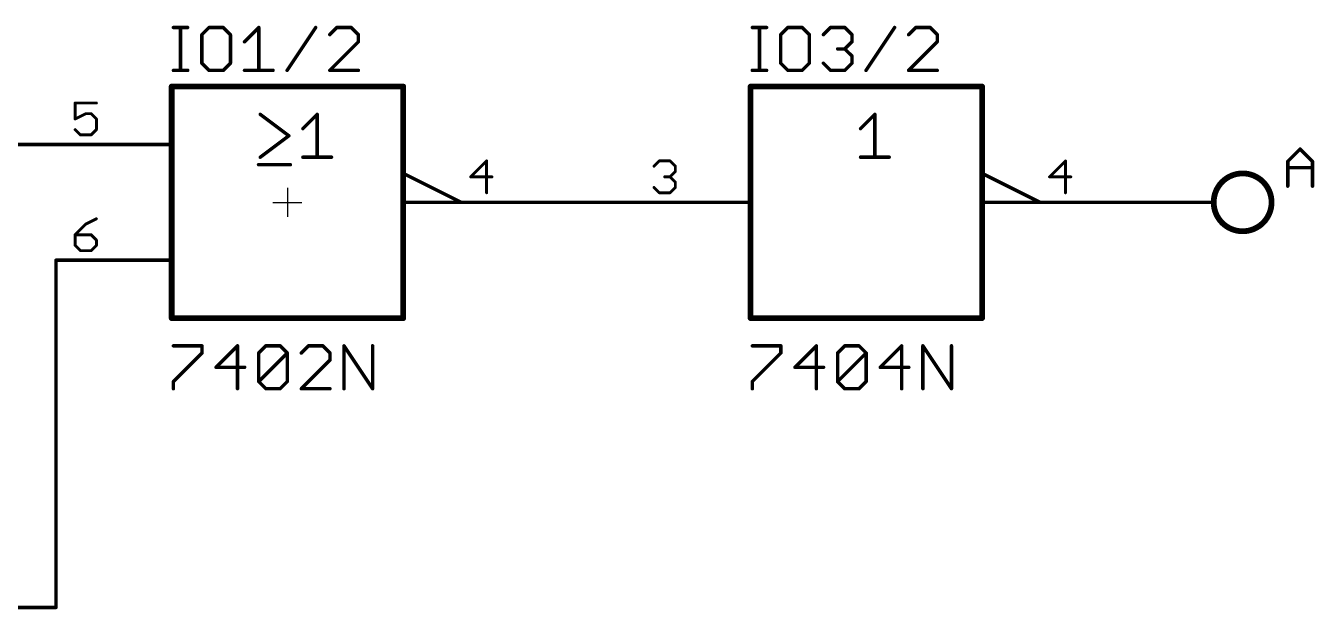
# Model space of a CAD drawing. Extents: x -34 to 81, y -13 to 101.
# Drawn here: x 24.1 to 80.6, y 60.9 to 86.5 of the extents above; entities that cross this region are included whole.
import ezdxf

# ---------------------------------------------------------------- set-up
doc = ezdxf.new("R2010")
doc.units = 0
for name, color, linetype in [('91', 94, 'CONTINUOUS'), ('94', 14, 'CONTINUOUS'), ('95', 250, 'CONTINUOUS'), ('96', 250, 'CONTINUOUS')]:
    doc.layers.add(name, color=color, linetype=linetype)

msp = doc.modelspace()

# ---------------------------------------------------------------- linework, layer by layer
at = {"layer": '91', "const_width": 0.1524}
for points in [[(17.78, 81.28), (25.4, 81.28)], [(45.72, 78.74), (50.8, 78.74)], [(73.66, 78.74), (71.12, 78.74)], [(25.4, 60.96), (25.4, 76.2)], [(22.86, 60.96), (25.4, 60.96)]]:
    msp.add_lwpolyline(points, dxfattribs=at)
at = {"layer": '91', "const_width": 0.0762}
for points in [[(25.4, 81.2419, 1), (25.4, 81.3181)], [(45.72, 78.7781, 1), (45.72, 78.7019)], [(50.8, 78.7019, 1), (50.8, 78.7781)], [(71.12, 78.7781, 1), (71.12, 78.7019)], [(73.66, 78.7019, 1), (73.66, 78.7781)], [(25.4381, 76.2, 1), (25.3619, 76.2)], [(25.3619, 60.96, 1), (25.4381, 60.96)], [(25.4, 60.9219, 1), (25.4, 60.9981)]]:
    msp.add_lwpolyline(points, format="xyb", dxfattribs=at)
at = {"layer": '94'}
for p, q in [((35.56, 79.375), (35.56, 78.105)), ((34.925, 78.74), (36.195, 78.74))]:
    msp.add_line(p, q, dxfattribs=at)
for points, const_width in [([(40.64, 83.82), (30.48, 83.82)], 0.254), ([(30.48, 81.28), (30.48, 83.82)], 0.254), ([(40.64, 83.82), (40.64, 80.01)], 0.254), ([(66.04, 83.82), (55.88, 83.82)], 0.254), ([(55.88, 78.74), (55.88, 83.82)], 0.254), ([(66.04, 83.82), (66.04, 80.01)], 0.254), ([(34.3662, 82.6024), (35.6203, 81.6618)], 0.1524), ([(36.2372, 81.9753), (36.8643, 82.6024)], 0.1524), ([(36.8643, 82.6024), (36.8643, 80.7212)], 0.1524), ([(60.706, 81.9753), (61.3331, 82.6024)], 0.1524), ([(61.3331, 82.6024), (61.3331, 80.7212)], 0.1524), ([(35.6203, 81.6618), (34.3662, 80.7212)], 0.1524), ([(25.4, 81.28), (27.94, 81.28)], 0.1524), ([(27.94, 81.28), (30.48, 81.28)], 0.1524), ([(30.48, 76.2), (30.48, 81.28)], 0.254), ([(34.29, 80.391), (35.687, 80.391)], 0.1524), ([(36.2372, 80.7212), (37.4914, 80.7212)], 0.1524), ([(60.706, 80.7212), (61.9601, 80.7212)], 0.1524), ([(40.64, 80.01), (40.64, 78.74)], 0.254), ([(43.18, 78.74), (40.64, 80.01)], 0.1524), ([(66.04, 80.01), (66.04, 78.74)], 0.254), ([(68.58, 78.74), (66.04, 80.01)], 0.1524), ([(40.64, 78.74), (40.64, 73.66)], 0.254), ([(40.64, 78.74), (43.18, 78.74)], 0.1524), ([(45.72, 78.74), (43.18, 78.74)], 0.1524), ([(50.8, 78.74), (53.34, 78.74)], 0.1524), ([(53.34, 78.74), (55.88, 78.74)], 0.1524), ([(55.88, 73.66), (55.88, 78.74)], 0.254), ([(66.04, 78.74), (66.04, 73.66)], 0.254), ([(66.04, 78.74), (68.58, 78.74)], 0.1524), ([(71.12, 78.74), (68.58, 78.74)], 0.1524), ([(73.66, 78.74), (76.2, 78.74)], 0.1524), ([(30.48, 73.66), (30.48, 76.2)], 0.254), ([(25.4, 76.2), (27.94, 76.2)], 0.1524), ([(27.94, 76.2), (30.48, 76.2)], 0.1524), ([(30.48, 73.66), (40.64, 73.66)], 0.254), ([(55.88, 73.66), (66.04, 73.66)], 0.254)]:
    msp.add_lwpolyline(points, dxfattribs=dict(at, const_width=const_width))
for points, const_width in [([(30.48, 83.8835, 1), (30.48, 83.7565)], 0.127), ([(30.5435, 83.82, 1), (30.4165, 83.82)], 0.127), ([(40.7035, 83.82, 1), (40.5765, 83.82)], 0.127), ([(40.64, 83.7565, 1), (40.64, 83.8835)], 0.127), ([(55.88, 83.8835, 1), (55.88, 83.7565)], 0.127), ([(55.9435, 83.82, 1), (55.8165, 83.82)], 0.127), ([(66.1035, 83.82, 1), (65.9765, 83.82)], 0.127), ([(66.04, 83.7565, 1), (66.04, 83.8835)], 0.127), ([(34.3891, 82.6329, 1), (34.3433, 82.5719)], 0.0762), ([(36.9024, 82.6024, 1), (36.8262, 82.6024)], 0.0762), ([(36.8912, 82.5755, 1), (36.8374, 82.6293)], 0.0762), ([(61.3712, 82.6024, 1), (61.295, 82.6024)], 0.0762), ([(61.36, 82.5755, 1), (61.3061, 82.6293)], 0.0762), ([(36.2103, 82.0023, 1), (36.2642, 81.9484)], 0.0762), ([(60.6791, 82.0023, 1), (60.7329, 81.9484)], 0.0762), ([(35.6432, 81.6313, 1), (35.5975, 81.6923)], 0.0762), ([(35.5975, 81.6313, 1), (35.6432, 81.6923)], 0.0762), ([(25.4, 81.3181, 1), (25.4, 81.2419)], 0.0762), ([(27.94, 81.3181, 1), (27.94, 81.2419)], 0.0762), ([(27.94, 81.2419, 1), (27.94, 81.3181)], 0.0762), ([(30.5435, 81.28, 1), (30.4165, 81.28)], 0.127), ([(30.4165, 81.28, 1), (30.5435, 81.28)], 0.127), ([(30.48, 81.2419, 1), (30.48, 81.3181)], 0.0762), ([(34.29, 80.4291, 1), (34.29, 80.3529)], 0.0762), ([(34.3433, 80.7517, 1), (34.3891, 80.6907)], 0.0762), ([(35.687, 80.3529, 1), (35.687, 80.4291)], 0.0762), ([(36.2372, 80.7593, 1), (36.2372, 80.6831)], 0.0762), ([(36.8262, 80.7212, 1), (36.9024, 80.7212)], 0.0762), ([(37.4914, 80.6831, 1), (37.4914, 80.7593)], 0.0762), ([(60.706, 80.7593, 1), (60.706, 80.6831)], 0.0762), ([(61.295, 80.7212, 1), (61.3712, 80.7212)], 0.0762), ([(61.9601, 80.6831, 1), (61.9601, 80.7593)], 0.0762), ([(40.7035, 80.01, 1), (40.5765, 80.01)], 0.127), ([(40.5765, 80.01, 1), (40.7035, 80.01)], 0.127), ([(40.657, 80.0441, 1), (40.623, 79.9759)], 0.0762), ([(66.1035, 80.01, 1), (65.9765, 80.01)], 0.127), ([(65.9765, 80.01, 1), (66.1035, 80.01)], 0.127), ([(66.057, 80.0441, 1), (66.023, 79.9759)], 0.0762), ([(77.47, 77.47, 1), (77.47, 80.01, 1), (77.47, 77.47)], 0.254), ([(40.7035, 78.74, 1), (40.5765, 78.74)], 0.127), ([(40.5765, 78.74, 1), (40.7035, 78.74)], 0.127), ([(40.64, 78.7781, 1), (40.64, 78.7019)], 0.0762), ([(43.18, 78.7781, 1), (43.18, 78.7019)], 0.0762), ([(43.163, 78.7059, 1), (43.197, 78.7741)], 0.0762), ([(43.18, 78.7019, 1), (43.18, 78.7781)], 0.0762), ([(45.72, 78.7019, 1), (45.72, 78.7781)], 0.0762), ([(50.8, 78.7781, 1), (50.8, 78.7019)], 0.0762), ([(53.34, 78.7781, 1), (53.34, 78.7019)], 0.0762), ([(53.34, 78.7019, 1), (53.34, 78.7781)], 0.0762), ([(55.9435, 78.74, 1), (55.8165, 78.74)], 0.127), ([(55.8165, 78.74, 1), (55.9435, 78.74)], 0.127), ([(55.88, 78.7019, 1), (55.88, 78.7781)], 0.0762), ([(66.1035, 78.74, 1), (65.9765, 78.74)], 0.127), ([(65.9765, 78.74, 1), (66.1035, 78.74)], 0.127), ([(66.04, 78.7781, 1), (66.04, 78.7019)], 0.0762), ([(68.58, 78.7781, 1), (68.58, 78.7019)], 0.0762), ([(68.563, 78.7059, 1), (68.597, 78.7741)], 0.0762), ([(68.58, 78.7019, 1), (68.58, 78.7781)], 0.0762), ([(71.12, 78.7019, 1), (71.12, 78.7781)], 0.0762), ([(73.66, 78.7781, 1), (73.66, 78.7019)], 0.0762), ([(76.2, 78.7019, 1), (76.2, 78.7781)], 0.0762), ([(30.5435, 76.2, 1), (30.4165, 76.2)], 0.127), ([(25.4, 76.2381, 1), (25.4, 76.1619)], 0.0762), ([(27.94, 76.2381, 1), (27.94, 76.1619)], 0.0762), ([(27.94, 76.1619, 1), (27.94, 76.2381)], 0.0762), ([(30.4165, 76.2, 1), (30.5435, 76.2)], 0.127), ([(30.48, 76.1619, 1), (30.48, 76.2381)], 0.0762), ([(30.48, 73.7235, 1), (30.48, 73.5965)], 0.127), ([(30.4165, 73.66, 1), (30.5435, 73.66)], 0.127), ([(40.5765, 73.66, 1), (40.7035, 73.66)], 0.127), ([(40.64, 73.5965, 1), (40.64, 73.7235)], 0.127), ([(55.88, 73.7235, 1), (55.88, 73.5965)], 0.127), ([(55.8165, 73.66, 1), (55.9435, 73.66)], 0.127), ([(65.9765, 73.66, 1), (66.1035, 73.66)], 0.127), ([(66.04, 73.5965, 1), (66.04, 73.7235)], 0.127)]:
    msp.add_lwpolyline(points, format="xyb", dxfattribs=dict(at, const_width=const_width))
at = {"layer": '95'}
for points, const_width in [([(30.5562, 86.4124), (31.1833, 86.4124)], 0.1524), ([(30.8697, 84.5312), (30.8697, 86.4124)], 0.1524), ([(32.1171, 86.4124), (31.8036, 86.0989)], 0.1524), ([(31.8036, 86.0989), (31.8036, 84.8447)], 0.1524), ([(32.7442, 86.4124), (32.1171, 86.4124)], 0.1524), ([(33.0577, 86.0989), (32.7442, 86.4124)], 0.1524), ([(33.0577, 84.8447), (33.0577, 86.0989)], 0.1524), ([(33.6746, 85.7853), (34.3017, 86.4124)], 0.1524), ([(34.3017, 86.4124), (34.3017, 84.5312)], 0.1524), ([(35.5456, 84.5312), (36.7998, 86.4124)], 0.1524), ([(37.7302, 86.4124), (37.4167, 86.0989)], 0.1524), ([(38.3573, 86.4124), (37.7302, 86.4124)], 0.1524), ([(38.6708, 86.0989), (38.3573, 86.4124)], 0.1524), ([(38.6708, 85.7853), (38.6708, 86.0989)], 0.1524), ([(55.9562, 86.4124), (56.5833, 86.4124)], 0.1524), ([(56.2697, 84.5312), (56.2697, 86.4124)], 0.1524), ([(57.5171, 86.4124), (57.2036, 86.0989)], 0.1524), ([(57.2036, 86.0989), (57.2036, 84.8447)], 0.1524), ([(58.1442, 86.4124), (57.5171, 86.4124)], 0.1524), ([(58.4577, 86.0989), (58.1442, 86.4124)], 0.1524), ([(58.4577, 84.8447), (58.4577, 86.0989)], 0.1524), ([(59.0746, 86.0989), (59.3881, 86.4124)], 0.1524), ([(59.3881, 86.4124), (60.0152, 86.4124)], 0.1524), ([(60.0152, 86.4124), (60.3287, 86.0989)], 0.1524), ([(60.3287, 86.0989), (60.3287, 85.7853)], 0.1524), ([(60.9456, 84.5312), (62.1998, 86.4124)], 0.1524), ([(63.1302, 86.4124), (62.8167, 86.0989)], 0.1524), ([(63.7573, 86.4124), (63.1302, 86.4124)], 0.1524), ([(64.0708, 86.0989), (63.7573, 86.4124)], 0.1524), ([(64.0708, 85.7853), (64.0708, 86.0989)], 0.1524), ([(37.4167, 84.5312), (38.6708, 85.7853)], 0.1524), ([(60.0152, 85.4718), (59.7017, 85.4718)], 0.1524), ([(60.3287, 85.7853), (60.0152, 85.4718)], 0.1524), ([(60.0152, 85.4718), (60.3287, 85.1583)], 0.1524), ([(62.8167, 84.5312), (64.0708, 85.7853)], 0.1524), ([(31.8036, 84.8447), (32.1171, 84.5312)], 0.1524), ([(32.7442, 84.5312), (33.0577, 84.8447)], 0.1524), ([(57.2036, 84.8447), (57.5171, 84.5312)], 0.1524), ([(58.1442, 84.5312), (58.4577, 84.8447)], 0.1524), ([(59.3881, 84.5312), (59.0746, 84.8447)], 0.1524), ([(60.3287, 84.8447), (60.0152, 84.5312)], 0.1524), ([(60.3287, 85.1583), (60.3287, 84.8447)], 0.1524), ([(30.5562, 84.5312), (31.1833, 84.5312)], 0.1524), ([(32.1171, 84.5312), (32.7442, 84.5312)], 0.1524), ([(33.6746, 84.5312), (34.9287, 84.5312)], 0.1524), ([(38.6708, 84.5312), (37.4167, 84.5312)], 0.1524), ([(55.9562, 84.5312), (56.5833, 84.5312)], 0.1524), ([(57.5171, 84.5312), (58.1442, 84.5312)], 0.1524), ([(60.0152, 84.5312), (59.3881, 84.5312)], 0.1524), ([(64.0708, 84.5312), (62.8167, 84.5312)], 0.1524), ([(27.1768, 83.0973), (26.2446, 83.0973)], 0.127), ([(26.2446, 83.0973), (26.2446, 82.3982)], 0.127), ([(26.2446, 82.3982), (26.7107, 82.6312)], 0.127), ([(26.7107, 82.6312), (26.9437, 82.6312)], 0.127), ([(26.9437, 82.6312), (27.1768, 82.3982)], 0.127), ([(26.4777, 81.6991), (26.2446, 81.9321)], 0.127), ([(27.1768, 81.9321), (26.9437, 81.6991)], 0.127), ([(27.1768, 82.3982), (27.1768, 81.9321)], 0.127), ([(26.9437, 81.6991), (26.4777, 81.6991)], 0.127), ([(44.2982, 80.5573), (43.5991, 79.8582)], 0.127), ([(44.2982, 79.1591), (44.2982, 80.5573)], 0.127), ([(51.6446, 80.3243), (51.8777, 80.5573)], 0.127), ([(51.8777, 80.5573), (52.3437, 80.5573)], 0.127), ([(52.3437, 80.5573), (52.5768, 80.3243)], 0.127), ([(52.5768, 80.3243), (52.5768, 80.0912)], 0.127), ([(69.6982, 80.5573), (68.9991, 79.8582)], 0.127), ([(69.6982, 79.1591), (69.6982, 80.5573)], 0.127), ([(43.5991, 79.8582), (44.5312, 79.8582)], 0.127), ([(52.3437, 79.8582), (52.1107, 79.8582)], 0.127), ([(52.5768, 80.0912), (52.3437, 79.8582)], 0.127), ([(52.3437, 79.8582), (52.5768, 79.6252)], 0.127), ([(68.9991, 79.8582), (69.9312, 79.8582)], 0.127), ([(51.8777, 79.1591), (51.6446, 79.3921)], 0.127), ([(52.3437, 79.1591), (51.8777, 79.1591)], 0.127), ([(52.5768, 79.3921), (52.3437, 79.1591)], 0.127), ([(52.5768, 79.6252), (52.5768, 79.3921)], 0.127), ([(27.1768, 78.0173), (26.7107, 77.7843)], 0.127), ([(26.7107, 77.7843), (26.2446, 77.3182)], 0.127), ([(26.2446, 77.3182), (26.2446, 76.8521)], 0.127), ([(26.9437, 77.3182), (26.2446, 77.3182)], 0.127), ([(26.2446, 76.8521), (26.4777, 76.6191)], 0.127), ([(27.1768, 77.0852), (26.9437, 77.3182)], 0.127), ([(26.9437, 76.6191), (27.1768, 76.8521)], 0.127), ([(27.1768, 76.8521), (27.1768, 77.0852)], 0.127), ([(26.4777, 76.6191), (26.9437, 76.6191)], 0.127)]:
    msp.add_lwpolyline(points, dxfattribs=dict(at, const_width=const_width))
for points, const_width in [([(30.5562, 86.4505, 1), (30.5562, 86.3743)], 0.0762), ([(30.9078, 86.4124, 1), (30.8316, 86.4124)], 0.0762), ([(31.1833, 86.3743, 1), (31.1833, 86.4505)], 0.0762), ([(31.7766, 86.1258, 1), (31.8305, 86.0719)], 0.0762), ([(31.8417, 86.0989, 1), (31.7655, 86.0989)], 0.0762), ([(32.1171, 86.4505, 1), (32.1171, 86.3743)], 0.0762), ([(32.144, 86.3855, 1), (32.0902, 86.4393)], 0.0762), ([(32.7711, 86.4393, 1), (32.7172, 86.3855)], 0.0762), ([(32.7442, 86.3743, 1), (32.7442, 86.4505)], 0.0762), ([(33.0958, 86.0989, 1), (33.0196, 86.0989)], 0.0762), ([(33.0308, 86.0719, 1), (33.0846, 86.1258)], 0.0762), ([(34.3398, 86.4124, 1), (34.2636, 86.4124)], 0.0762), ([(34.3286, 86.3855, 1), (34.2747, 86.4393)], 0.0762), ([(36.8315, 86.3913, 1), (36.7681, 86.4335)], 0.0762), ([(37.3897, 86.1258, 1), (37.4436, 86.0719)], 0.0762), ([(37.7302, 86.4505, 1), (37.7302, 86.3743)], 0.0762), ([(37.7571, 86.3855, 1), (37.7033, 86.4393)], 0.0762), ([(38.3842, 86.4393, 1), (38.3303, 86.3855)], 0.0762), ([(38.3573, 86.3743, 1), (38.3573, 86.4505)], 0.0762), ([(38.7089, 86.0989, 1), (38.6327, 86.0989)], 0.0762), ([(38.6439, 86.0719, 1), (38.6978, 86.1258)], 0.0762), ([(55.9562, 86.4505, 1), (55.9562, 86.3743)], 0.0762), ([(56.3078, 86.4124, 1), (56.2316, 86.4124)], 0.0762), ([(56.5833, 86.3743, 1), (56.5833, 86.4505)], 0.0762), ([(57.1766, 86.1258, 1), (57.2305, 86.0719)], 0.0762), ([(57.2417, 86.0989, 1), (57.1655, 86.0989)], 0.0762), ([(57.5171, 86.4505, 1), (57.5171, 86.3743)], 0.0762), ([(57.544, 86.3855, 1), (57.4902, 86.4393)], 0.0762), ([(58.1711, 86.4393, 1), (58.1172, 86.3855)], 0.0762), ([(58.1442, 86.3743, 1), (58.1442, 86.4505)], 0.0762), ([(58.4958, 86.0989, 1), (58.4196, 86.0989)], 0.0762), ([(58.4308, 86.0719, 1), (58.4846, 86.1258)], 0.0762), ([(59.0477, 86.1258, 1), (59.1015, 86.0719)], 0.0762), ([(59.3881, 86.4505, 1), (59.3881, 86.3743)], 0.0762), ([(59.4151, 86.3855, 1), (59.3612, 86.4393)], 0.0762), ([(60.0421, 86.4393, 1), (59.9883, 86.3855)], 0.0762), ([(60.0152, 86.3743, 1), (60.0152, 86.4505)], 0.0762), ([(60.3668, 86.0989, 1), (60.2906, 86.0989)], 0.0762), ([(60.3018, 86.0719, 1), (60.3557, 86.1258)], 0.0762), ([(62.2315, 86.3913, 1), (62.1681, 86.4335)], 0.0762), ([(62.7897, 86.1258, 1), (62.8436, 86.0719)], 0.0762), ([(63.1302, 86.4505, 1), (63.1302, 86.3743)], 0.0762), ([(63.1571, 86.3855, 1), (63.1033, 86.4393)], 0.0762), ([(63.7842, 86.4393, 1), (63.7303, 86.3855)], 0.0762), ([(63.7573, 86.3743, 1), (63.7573, 86.4505)], 0.0762), ([(64.1089, 86.0989, 1), (64.0327, 86.0989)], 0.0762), ([(64.0439, 86.0719, 1), (64.0978, 86.1258)], 0.0762), ([(33.6477, 85.8123, 1), (33.7015, 85.7584)], 0.0762), ([(38.6327, 85.7853, 1), (38.7089, 85.7853)], 0.0762), ([(38.6978, 85.7584, 1), (38.6439, 85.8123)], 0.0762), ([(59.7017, 85.5099, 1), (59.7017, 85.4337)], 0.0762), ([(60.0421, 85.4987, 1), (59.9883, 85.4449)], 0.0762), ([(59.9883, 85.4987, 1), (60.0421, 85.4449)], 0.0762), ([(60.0152, 85.4337, 1), (60.0152, 85.5099)], 0.0762), ([(60.2906, 85.7853, 1), (60.3668, 85.7853)], 0.0762), ([(60.3557, 85.7584, 1), (60.3018, 85.8123)], 0.0762), ([(64.0327, 85.7853, 1), (64.1089, 85.7853)], 0.0762), ([(64.0978, 85.7584, 1), (64.0439, 85.8123)], 0.0762), ([(31.8305, 84.8717, 1), (31.7766, 84.8178)], 0.0762), ([(31.7655, 84.8447, 1), (31.8417, 84.8447)], 0.0762), ([(33.0196, 84.8447, 1), (33.0958, 84.8447)], 0.0762), ([(33.0846, 84.8178, 1), (33.0308, 84.8717)], 0.0762), ([(57.2305, 84.8717, 1), (57.1766, 84.8178)], 0.0762), ([(57.1655, 84.8447, 1), (57.2417, 84.8447)], 0.0762), ([(58.4196, 84.8447, 1), (58.4958, 84.8447)], 0.0762), ([(58.4846, 84.8178, 1), (58.4308, 84.8717)], 0.0762), ([(59.1015, 84.8717, 1), (59.0477, 84.8178)], 0.0762), ([(60.3668, 85.1583, 1), (60.2906, 85.1583)], 0.0762), ([(60.2906, 84.8447, 1), (60.3668, 84.8447)], 0.0762), ([(60.3018, 85.1313, 1), (60.3557, 85.1852)], 0.0762), ([(60.3557, 84.8178, 1), (60.3018, 84.8717)], 0.0762), ([(30.5562, 84.5693, 1), (30.5562, 84.4931)], 0.0762), ([(30.8316, 84.5312, 1), (30.9078, 84.5312)], 0.0762), ([(31.1833, 84.4931, 1), (31.1833, 84.5693)], 0.0762), ([(32.1171, 84.5693, 1), (32.1171, 84.4931)], 0.0762), ([(32.0902, 84.5043, 1), (32.144, 84.5581)], 0.0762), ([(32.7172, 84.5581, 1), (32.7711, 84.5043)], 0.0762), ([(32.7442, 84.4931, 1), (32.7442, 84.5693)], 0.0762), ([(33.6746, 84.5693, 1), (33.6746, 84.4931)], 0.0762), ([(34.2636, 84.5312, 1), (34.3398, 84.5312)], 0.0762), ([(34.9287, 84.4931, 1), (34.9287, 84.5693)], 0.0762), ([(35.5139, 84.5523, 1), (35.5773, 84.5101)], 0.0762), ([(37.4167, 84.5693, 1), (37.4167, 84.4931)], 0.0762), ([(37.3897, 84.5581, 1), (37.4436, 84.5043)], 0.0762), ([(38.6708, 84.4931, 1), (38.6708, 84.5693)], 0.0762), ([(55.9562, 84.5693, 1), (55.9562, 84.4931)], 0.0762), ([(56.2316, 84.5312, 1), (56.3078, 84.5312)], 0.0762), ([(56.5833, 84.4931, 1), (56.5833, 84.5693)], 0.0762), ([(57.5171, 84.5693, 1), (57.5171, 84.4931)], 0.0762), ([(57.4902, 84.5043, 1), (57.544, 84.5581)], 0.0762), ([(58.1172, 84.5581, 1), (58.1711, 84.5043)], 0.0762), ([(58.1442, 84.4931, 1), (58.1442, 84.5693)], 0.0762), ([(59.3881, 84.5693, 1), (59.3881, 84.4931)], 0.0762), ([(59.3612, 84.5043, 1), (59.4151, 84.5581)], 0.0762), ([(59.9883, 84.5581, 1), (60.0421, 84.5043)], 0.0762), ([(60.0152, 84.4931, 1), (60.0152, 84.5693)], 0.0762), ([(60.9139, 84.5523, 1), (60.9773, 84.5101)], 0.0762), ([(62.8167, 84.5693, 1), (62.8167, 84.4931)], 0.0762), ([(62.7897, 84.5581, 1), (62.8436, 84.5043)], 0.0762), ([(64.0708, 84.4931, 1), (64.0708, 84.5693)], 0.0762), ([(26.2446, 83.129, 1), (26.2446, 83.0655)], 0.0635), ([(26.2764, 83.0973, 1), (26.2129, 83.0973)], 0.0635), ([(27.1768, 83.0655, 1), (27.1768, 83.129)], 0.0635), ([(26.7107, 82.663, 1), (26.7107, 82.5995)], 0.0635), ([(26.7249, 82.6028, 1), (26.6965, 82.6596)], 0.0635), ([(26.9662, 82.6537, 1), (26.9213, 82.6088)], 0.0635), ([(26.9437, 82.5995, 1), (26.9437, 82.663)], 0.0635), ([(26.2304, 82.4266, 1), (26.2588, 82.3698)], 0.0635), ([(26.2129, 82.3982, 1), (26.2764, 82.3982)], 0.0635), ([(26.2671, 81.9546, 1), (26.2222, 81.9097)], 0.0635), ([(27.2085, 82.3982, 1), (27.145, 82.3982)], 0.0635), ([(27.1543, 82.3757, 1), (27.1992, 82.4206)], 0.0635), ([(27.1992, 81.9097, 1), (27.1543, 81.9546)], 0.0635), ([(26.4777, 81.7309, 1), (26.4777, 81.6673)], 0.0635), ([(26.4552, 81.6766, 1), (26.5001, 81.7216)], 0.0635), ([(26.9213, 81.7216, 1), (26.9662, 81.6766)], 0.0635), ([(26.9437, 81.6673, 1), (26.9437, 81.7309)], 0.0635), ([(27.145, 81.9321, 1), (27.2085, 81.9321)], 0.0635), ([(44.3299, 80.5573, 1), (44.2664, 80.5573)], 0.0635), ([(44.3206, 80.5348, 1), (44.2757, 80.5797)], 0.0635), ([(51.6222, 80.3467, 1), (51.6671, 80.3018)], 0.0635), ([(51.8777, 80.589, 1), (51.8777, 80.5255)], 0.0635), ([(51.9001, 80.5348, 1), (51.8552, 80.5797)], 0.0635), ([(52.3662, 80.5797, 1), (52.3213, 80.5348)], 0.0635), ([(52.3437, 80.5255, 1), (52.3437, 80.589)], 0.0635), ([(52.6085, 80.3243, 1), (52.545, 80.3243)], 0.0635), ([(52.5543, 80.3018, 1), (52.5992, 80.3467)], 0.0635), ([(69.7299, 80.5573, 1), (69.6664, 80.5573)], 0.0635), ([(69.7206, 80.5348, 1), (69.6757, 80.5797)], 0.0635), ([(43.5991, 79.8899, 1), (43.5991, 79.8264)], 0.0635), ([(43.5766, 79.8806, 1), (43.6216, 79.8357)], 0.0635), ([(44.5312, 79.8264, 1), (44.5312, 79.8899)], 0.0635), ([(52.1107, 79.8899, 1), (52.1107, 79.8264)], 0.0635), ([(52.3662, 79.8806, 1), (52.3213, 79.8357)], 0.0635), ([(52.3213, 79.8806, 1), (52.3662, 79.8357)], 0.0635), ([(52.3437, 79.8264, 1), (52.3437, 79.8899)], 0.0635), ([(52.545, 80.0912, 1), (52.6085, 80.0912)], 0.0635), ([(52.5992, 80.0688, 1), (52.5543, 80.1137)], 0.0635), ([(68.9991, 79.8899, 1), (68.9991, 79.8264)], 0.0635), ([(68.9766, 79.8806, 1), (69.0216, 79.8357)], 0.0635), ([(69.9312, 79.8264, 1), (69.9312, 79.8899)], 0.0635), ([(44.2664, 79.1591, 1), (44.3299, 79.1591)], 0.0635), ([(51.6671, 79.4146, 1), (51.6222, 79.3697)], 0.0635), ([(51.8777, 79.1909, 1), (51.8777, 79.1274)], 0.0635), ([(51.8552, 79.1366, 1), (51.9001, 79.1816)], 0.0635), ([(52.3213, 79.1816, 1), (52.3662, 79.1366)], 0.0635), ([(52.3437, 79.1274, 1), (52.3437, 79.1909)], 0.0635), ([(52.6085, 79.6252, 1), (52.545, 79.6252)], 0.0635), ([(52.545, 79.3921, 1), (52.6085, 79.3921)], 0.0635), ([(52.5543, 79.6027, 1), (52.5992, 79.6476)], 0.0635), ([(52.5992, 79.3697, 1), (52.5543, 79.4146)], 0.0635), ([(69.6664, 79.1591, 1), (69.7299, 79.1591)], 0.0635), ([(27.1909, 77.9889, 1), (27.1626, 78.0457)], 0.0635), ([(26.6965, 77.8127, 1), (26.7249, 77.7559)], 0.0635), ([(26.7331, 77.7618, 1), (26.6882, 77.8067)], 0.0635), ([(26.2446, 77.3499, 1), (26.2446, 77.2864)], 0.0635), ([(26.2764, 77.3182, 1), (26.2129, 77.3182)], 0.0635), ([(26.2222, 77.3406, 1), (26.2671, 77.2957)], 0.0635), ([(26.2671, 76.8746, 1), (26.2222, 76.8297)], 0.0635), ([(26.9662, 77.3406, 1), (26.9213, 77.2957)], 0.0635), ([(26.9437, 77.2864, 1), (26.9437, 77.3499)], 0.0635), ([(27.2085, 77.0852, 1), (27.145, 77.0852)], 0.0635), ([(27.1543, 77.0627, 1), (27.1992, 77.1076)], 0.0635), ([(27.1992, 76.8297, 1), (27.1543, 76.8746)], 0.0635), ([(26.2129, 76.8521, 1), (26.2764, 76.8521)], 0.0635), ([(26.4777, 76.6509, 1), (26.4777, 76.5874)], 0.0635), ([(26.4552, 76.5966, 1), (26.5001, 76.6416)], 0.0635), ([(26.9213, 76.6416, 1), (26.9662, 76.5966)], 0.0635), ([(26.9437, 76.5874, 1), (26.9437, 76.6509)], 0.0635), ([(27.145, 76.8521, 1), (27.2085, 76.8521)], 0.0635)]:
    msp.add_lwpolyline(points, format="xyb", dxfattribs=dict(at, const_width=const_width))
at = {"layer": '96', "const_width": 0.1524}
for points in [[(79.4512, 80.5359), (79.9935, 81.0782)], [(79.9935, 81.0782), (80.5359, 80.5359)], [(79.4512, 79.4512), (79.4512, 80.5359)], [(79.4512, 80.2647), (80.5359, 80.2647)], [(80.5359, 80.5359), (80.5359, 79.4512)], [(30.5562, 72.4424), (31.8103, 72.4424)], [(31.8103, 72.4424), (31.8103, 72.1289)], [(33.3678, 72.4424), (32.4272, 71.5018)], [(33.3678, 70.5612), (33.3678, 72.4424)], [(34.2983, 72.1289), (34.6118, 72.4424)], [(34.6118, 72.4424), (35.2389, 72.4424)], [(35.2389, 72.4424), (35.5524, 72.1289)], [(36.4828, 72.4424), (36.1693, 72.1289)], [(37.1099, 72.4424), (36.4828, 72.4424)], [(37.4235, 72.1289), (37.1099, 72.4424)], [(38.0404, 70.5612), (38.0404, 72.4424)], [(38.0404, 72.4424), (39.2945, 70.5612)], [(39.2945, 70.5612), (39.2945, 72.4424)], [(55.9562, 72.4424), (57.2103, 72.4424)], [(57.2103, 72.4424), (57.2103, 72.1289)], [(58.7678, 72.4424), (57.8272, 71.5018)], [(58.7678, 70.5612), (58.7678, 72.4424)], [(59.6983, 72.1289), (60.0118, 72.4424)], [(60.0118, 72.4424), (60.6389, 72.4424)], [(60.6389, 72.4424), (60.9524, 72.1289)], [(62.5099, 72.4424), (61.5693, 71.5018)], [(62.5099, 70.5612), (62.5099, 72.4424)], [(63.4404, 70.5612), (63.4404, 72.4424)], [(63.4404, 72.4424), (64.6945, 70.5612)], [(64.6945, 70.5612), (64.6945, 72.4424)], [(31.8103, 72.1289), (30.5562, 70.8747)], [(34.2983, 70.8747), (34.2983, 72.1289)], [(34.2983, 70.8747), (35.5524, 72.1289)], [(35.5524, 72.1289), (35.5524, 70.8747)], [(36.1693, 70.5612), (37.4235, 71.8153)], [(37.4235, 71.8153), (37.4235, 72.1289)], [(57.2103, 72.1289), (55.9562, 70.8747)], [(59.6983, 70.8747), (59.6983, 72.1289)], [(59.6983, 70.8747), (60.9524, 72.1289)], [(60.9524, 72.1289), (60.9524, 70.8747)], [(32.4272, 71.5018), (33.6814, 71.5018)], [(57.8272, 71.5018), (59.0814, 71.5018)], [(61.5693, 71.5018), (62.8235, 71.5018)], [(30.5562, 70.8747), (30.5562, 70.5612)], [(34.6118, 70.5612), (34.2983, 70.8747)], [(35.5524, 70.8747), (35.2389, 70.5612)], [(55.9562, 70.8747), (55.9562, 70.5612)], [(60.0118, 70.5612), (59.6983, 70.8747)], [(60.9524, 70.8747), (60.6389, 70.5612)], [(35.2389, 70.5612), (34.6118, 70.5612)], [(37.4235, 70.5612), (36.1693, 70.5612)], [(60.6389, 70.5612), (60.0118, 70.5612)]]:
    msp.add_lwpolyline(points, dxfattribs=at)
at = {"layer": '96', "const_width": 0.0762}
for points in [[(80.0205, 81.1051, 1), (79.9666, 81.0512)], [(80.0205, 81.0512, 1), (79.9666, 81.1051)], [(79.4893, 80.5359, 1), (79.4131, 80.5359)], [(79.4243, 80.5628, 1), (79.4781, 80.5089)], [(79.4512, 80.3028, 1), (79.4512, 80.2266)], [(80.574, 80.5359, 1), (80.4978, 80.5359)], [(80.5089, 80.5089, 1), (80.5628, 80.5628)], [(80.5359, 80.2266, 1), (80.5359, 80.3028)], [(79.4131, 79.4512, 1), (79.4893, 79.4512)], [(80.4978, 79.4512, 1), (80.574, 79.4512)], [(30.5562, 72.4805, 1), (30.5562, 72.4043)], [(31.8484, 72.4424, 1), (31.7722, 72.4424)], [(31.8103, 72.4043, 1), (31.8103, 72.4805)], [(33.4059, 72.4424, 1), (33.3297, 72.4424)], [(33.3948, 72.4155, 1), (33.3409, 72.4693)], [(34.6118, 72.4805, 1), (34.6118, 72.4043)], [(34.6388, 72.4155, 1), (34.5849, 72.4693)], [(35.2658, 72.4693, 1), (35.2119, 72.4155)], [(35.2389, 72.4043, 1), (35.2389, 72.4805)], [(36.4828, 72.4805, 1), (36.4828, 72.4043)], [(36.5098, 72.4155, 1), (36.4559, 72.4693)], [(37.1369, 72.4693, 1), (37.083, 72.4155)], [(37.1099, 72.4043, 1), (37.1099, 72.4805)], [(38.0721, 72.4635, 1), (38.0086, 72.4213)], [(38.0785, 72.4424, 1), (38.0023, 72.4424)], [(39.3326, 72.4424, 1), (39.2564, 72.4424)], [(55.9562, 72.4805, 1), (55.9562, 72.4043)], [(57.2484, 72.4424, 1), (57.1722, 72.4424)], [(57.2103, 72.4043, 1), (57.2103, 72.4805)], [(58.8059, 72.4424, 1), (58.7297, 72.4424)], [(58.7948, 72.4155, 1), (58.7409, 72.4693)], [(60.0118, 72.4805, 1), (60.0118, 72.4043)], [(60.0388, 72.4155, 1), (59.9849, 72.4693)], [(60.6658, 72.4693, 1), (60.6119, 72.4155)], [(60.6389, 72.4043, 1), (60.6389, 72.4805)], [(62.548, 72.4424, 1), (62.4718, 72.4424)], [(62.5369, 72.4155, 1), (62.483, 72.4693)], [(63.4721, 72.4635, 1), (63.4086, 72.4213)], [(63.4785, 72.4424, 1), (63.4023, 72.4424)], [(64.7326, 72.4424, 1), (64.6564, 72.4424)], [(31.7722, 72.1289, 1), (31.8484, 72.1289)], [(31.8373, 72.1019, 1), (31.7834, 72.1558)], [(34.2713, 72.1558, 1), (34.3252, 72.1019)], [(34.3364, 72.1289, 1), (34.2602, 72.1289)], [(35.5905, 72.1289, 1), (35.5143, 72.1289)], [(35.5794, 72.1019, 1), (35.5255, 72.1558)], [(35.5255, 72.1019, 1), (35.5794, 72.1558)], [(36.1424, 72.1558, 1), (36.1963, 72.1019)], [(37.4616, 72.1289, 1), (37.3854, 72.1289)], [(37.3854, 71.8153, 1), (37.4616, 71.8153)], [(37.3965, 72.1019, 1), (37.4504, 72.1558)], [(37.4504, 71.7884, 1), (37.3965, 71.8423)], [(57.1722, 72.1289, 1), (57.2484, 72.1289)], [(57.2373, 72.1019, 1), (57.1834, 72.1558)], [(59.6713, 72.1558, 1), (59.7252, 72.1019)], [(59.7364, 72.1289, 1), (59.6602, 72.1289)], [(60.9905, 72.1289, 1), (60.9143, 72.1289)], [(60.9794, 72.1019, 1), (60.9255, 72.1558)], [(60.9255, 72.1019, 1), (60.9794, 72.1558)], [(32.4272, 71.5399, 1), (32.4272, 71.4637)], [(32.4003, 71.5287, 1), (32.4542, 71.4749)], [(33.6814, 71.4637, 1), (33.6814, 71.5399)], [(57.8272, 71.5399, 1), (57.8272, 71.4637)], [(57.8003, 71.5287, 1), (57.8542, 71.4749)], [(59.0814, 71.4637, 1), (59.0814, 71.5399)], [(61.5693, 71.5399, 1), (61.5693, 71.4637)], [(61.5424, 71.5287, 1), (61.5963, 71.4749)], [(62.8235, 71.4637, 1), (62.8235, 71.5399)], [(30.5943, 70.8747, 1), (30.5181, 70.8747)], [(30.5293, 70.9017, 1), (30.5831, 70.8478)], [(34.3252, 70.9017, 1), (34.2713, 70.8478)], [(34.2713, 70.9017, 1), (34.3252, 70.8478)], [(34.2602, 70.8747, 1), (34.3364, 70.8747)], [(35.5143, 70.8747, 1), (35.5905, 70.8747)], [(35.5794, 70.8478, 1), (35.5255, 70.9017)], [(55.9943, 70.8747, 1), (55.9181, 70.8747)], [(55.9293, 70.9017, 1), (55.9831, 70.8478)], [(59.7252, 70.9017, 1), (59.6713, 70.8478)], [(59.6713, 70.9017, 1), (59.7252, 70.8478)], [(59.6602, 70.8747, 1), (59.7364, 70.8747)], [(60.9143, 70.8747, 1), (60.9905, 70.8747)], [(60.9794, 70.8478, 1), (60.9255, 70.9017)], [(30.5181, 70.5612, 1), (30.5943, 70.5612)], [(33.3297, 70.5612, 1), (33.4059, 70.5612)], [(34.6118, 70.5993, 1), (34.6118, 70.5231)], [(34.5849, 70.5343, 1), (34.6388, 70.5881)], [(35.2119, 70.5881, 1), (35.2658, 70.5343)], [(35.2389, 70.5231, 1), (35.2389, 70.5993)], [(36.1693, 70.5993, 1), (36.1693, 70.5231)], [(36.1424, 70.5881, 1), (36.1963, 70.5343)], [(37.4235, 70.5231, 1), (37.4235, 70.5993)], [(38.0023, 70.5612, 1), (38.0785, 70.5612)], [(39.2564, 70.5612, 1), (39.3326, 70.5612)], [(39.2628, 70.5401, 1), (39.3262, 70.5823)], [(55.9181, 70.5612, 1), (55.9943, 70.5612)], [(58.7297, 70.5612, 1), (58.8059, 70.5612)], [(60.0118, 70.5993, 1), (60.0118, 70.5231)], [(59.9849, 70.5343, 1), (60.0388, 70.5881)], [(60.6119, 70.5881, 1), (60.6658, 70.5343)], [(60.6389, 70.5231, 1), (60.6389, 70.5993)], [(62.4718, 70.5612, 1), (62.548, 70.5612)], [(63.4023, 70.5612, 1), (63.4785, 70.5612)], [(64.6564, 70.5612, 1), (64.7326, 70.5612)], [(64.6628, 70.5401, 1), (64.7262, 70.5823)]]:
    msp.add_lwpolyline(points, format="xyb", dxfattribs=at)

doc.saveas('drawing.dxf')
